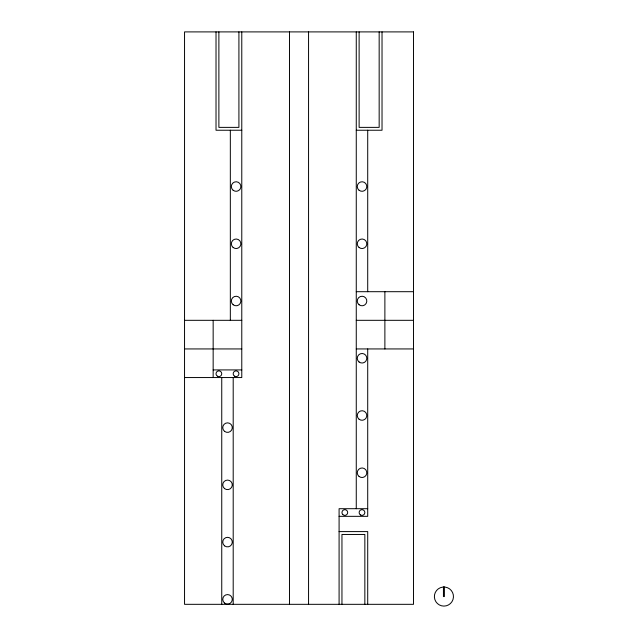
<?xml version="1.0" encoding="UTF-8"?>
<svg xmlns="http://www.w3.org/2000/svg" width="638" height="638" viewBox="0 0 638 638"><rect width="100%" height="100%" fill="white"/><g stroke="black" fill="none" stroke-linecap="round" stroke-linejoin="round"><path stroke-width="0.96" d="M241.778 130.24L216.019 130.24L216.019 31.9M356.267 130.24L382.026 130.24L382.026 31.9M356.267 291.694L413.504 291.694M184.542 320.316L241.778 320.316M356.267 320.316L413.504 320.316M184.542 348.938L241.778 348.938M356.267 348.938L413.504 348.938M213.156 369.92L241.778 369.92M184.542 377.552L241.778 377.552L241.778 31.9M367.711 508.701L339.089 508.701L339.089 604.322M339.089 516.333L367.711 516.333L367.711 348.938M339.089 531.598L367.711 531.598L367.711 604.322M444.399 587.048L444.399 596.562L443.442 596.562L443.442 587.048M384.881 291.694L384.881 348.938M379.163 31.9L379.163 127.377L359.122 127.377L359.122 31.9M367.711 130.24L367.711 291.694M364.848 604.322L364.848 534.461L341.952 534.461L341.952 604.322M356.267 31.9L356.267 508.701M308.561 31.9L308.561 604.322M289.485 31.9L289.485 604.322M238.915 31.9L238.915 127.377L218.882 127.377L218.882 31.9M233.197 377.552L233.197 604.322M230.334 130.24L230.334 320.316M221.745 377.552L221.745 604.322M213.156 320.316L213.156 377.552M443.92 587.016L442.676 587.104A9.538 9.538 0 0 0 435.874 601.682A9.538 9.538 0 0 0 451.967 601.682A9.538 9.538 0 0 0 445.165 587.104L443.92 587.016M413.504 31.9L184.542 31.9L184.542 604.322L413.504 604.322L413.504 31.9M234.624 376.221A2.863 2.863 0 0 0 238.915 373.74A2.863 2.863 0 0 0 234.624 371.26A2.863 2.863 0 0 0 234.624 376.221M217.454 376.221A2.863 2.863 0 0 0 221.745 373.74A2.863 2.863 0 0 0 217.454 371.26A2.863 2.863 0 0 0 217.454 376.221M342.789 514.539A2.863 2.863 0 0 0 347.582 513.263A2.863 2.863 0 0 0 344.073 509.754A2.863 2.863 0 0 0 342.789 514.539M360.558 514.994A2.863 2.863 0 0 0 364.848 512.521A2.863 2.863 0 0 0 360.558 510.041A2.863 2.863 0 0 0 360.558 514.994M224.576 603.093A4.769 4.769 0 0 0 232.248 600.015A4.769 4.769 0 0 0 225.748 594.919A4.769 4.769 0 0 0 224.576 603.093M224.576 545.857A4.769 4.769 0 0 0 232.248 542.779A4.769 4.769 0 0 0 225.748 537.675A4.769 4.769 0 0 0 224.576 545.857M224.576 431.368A4.769 4.769 0 0 0 232.248 428.289A4.769 4.769 0 0 0 225.748 423.193A4.769 4.769 0 0 0 224.576 431.368M224.576 488.612A4.769 4.769 0 0 0 232.248 485.534A4.769 4.769 0 0 0 225.748 480.43A4.769 4.769 0 0 0 224.576 488.612M233.165 190.291A4.769 4.769 0 0 0 240.829 187.213A4.769 4.769 0 0 0 234.329 182.109A4.769 4.769 0 0 0 233.165 190.291M233.165 304.773A4.769 4.769 0 0 0 240.829 301.694A4.769 4.769 0 0 0 234.329 296.59A4.769 4.769 0 0 0 233.165 304.773M233.165 247.528A4.769 4.769 0 0 0 240.829 244.458A4.769 4.769 0 0 0 234.329 239.354A4.769 4.769 0 0 0 233.165 247.528M359.098 304.773A4.769 4.769 0 0 0 366.762 301.694A4.769 4.769 0 0 0 360.263 296.59A4.769 4.769 0 0 0 359.098 304.773M359.098 476.498A4.769 4.769 0 0 0 366.762 473.42A4.769 4.769 0 0 0 360.263 468.316A4.769 4.769 0 0 0 359.098 476.498M359.098 419.254A4.769 4.769 0 0 0 366.762 416.183A4.769 4.769 0 0 0 360.263 411.079A4.769 4.769 0 0 0 359.098 419.254M359.098 362.017A4.769 4.769 0 0 0 366.762 358.939A4.769 4.769 0 0 0 360.263 353.835A4.769 4.769 0 0 0 359.098 362.017M359.098 247.528A4.769 4.769 0 0 0 366.762 244.458A4.769 4.769 0 0 0 360.263 239.354A4.769 4.769 0 0 0 359.098 247.528M359.098 190.291A4.769 4.769 0 0 0 366.762 187.213A4.769 4.769 0 0 0 360.263 182.109A4.769 4.769 0 0 0 359.098 190.291"/></g></svg>
